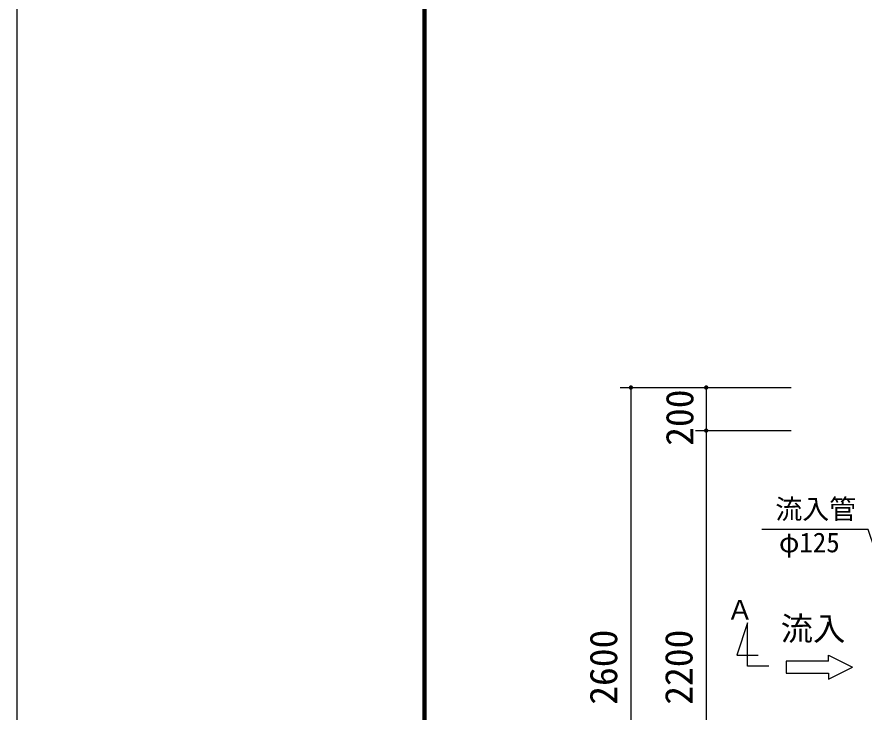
# Model space of a CAD drawing. Units: millimetres, scale not verified. Extents: x -14850 to 14850, y -10500 to 10500.
# Drawn here: x -14850 to -10912, y 1446 to 4678 of the extents above; entities that cross this region are included whole.
import ezdxf
from ezdxf.enums import TextEntityAlignment as Align

# ---------------------------------------------------------------- set-up
doc = ezdxf.new("R2010")
doc.units = ezdxf.units.MM
doc.header["$LTSCALE"] = 50
for name, color, linetype, lineweight in [('0-1_躯体', 3, 'Continuous', 25), ('0-2_製作', 5, 'Continuous', 25), ('0-7_図面枠', 7, 'Continuous', 25), ('0-8_Axis_waku', 7, 'Continuous', 25)]:
    doc.layers.add(name, color=color, linetype=linetype, lineweight=lineweight)
doc.styles.add('ＭＳ ゴシック', font='')
doc.styles.get('ＭＳ ゴシック').set_extended_font_data('MS Gothic')

msp = doc.modelspace()

# ---------------------------------------------------------------- linework, layer by layer
at = {"layer": '0-1_躯体'}
for p, q in [((-11078.12, 1710.97), (-10965.62, 1654.72)), ((-11078.12, 1682.85), (-11078.12, 1710.97)), ((-11078.12, 1682.85), (-11274.99, 1682.85)), ((-11274.99, 1682.85), (-11274.99, 1626.6)), ((-11274.99, 1626.6), (-11078.12, 1626.6))]:
    msp.add_line(p, q, dxfattribs=at)
for points in [[(-10676.44, 1654.72), (-10893.65, 2293.89), (-11387.21, 2293.89)], [(-11354.39, 1659.97), (-11454.39, 1659.97), (-11454.39, 1859.97), (-11504.39, 1709.97), (-11404.39, 1709.97)], [(-11078.12, 1626.6), (-11078.12, 1598.47), (-10965.62, 1654.72)]]:
    msp.add_lwpolyline(points, dxfattribs=at)
at = {"layer": '0-2_製作', "color": 2}
for p, q in [((-12046.35, 2954.72), (-11250.79, 2954.72)), ((-11996.35, 2954.72), (-11996.35, 354.72)), ((-11646.35, 2954.72), (-11646.35, 2754.72)), ((-11696.35, 2754.72), (-11250.79, 2754.72)), ((-11646.35, 2754.72), (-11646.35, 554.72))]:
    msp.add_line(p, q, dxfattribs=at)
at = {"layer": '0-2_製作'}
for points in [[(-12004.79, 2960.08), (-12006.35, 2954.72), (-12005.4, 2958.98)], [(-12004.79, 2960.08), (-11996.35, 2954.72), (-12006.35, 2954.72)], [(-12005.4, 2958.98), (-12006.35, 2954.72), (-12006.33, 2955.35)], [(-11996.35, 2954.72), (-12006.27, 2953.47), (-12006.35, 2954.72)], [(-12005.4, 2958.98), (-12006.33, 2955.35), (-12005.86, 2957.81)], [(-12005.86, 2957.81), (-12006.33, 2955.35), (-12006.17, 2956.6)], [(-11996.35, 2954.72), (-12006.03, 2952.24), (-12006.27, 2953.47)], [(-11996.35, 2954.72), (-12005.65, 2951.04), (-12006.03, 2952.24)], [(-11996.35, 2954.72), (-12005.11, 2949.91), (-12005.65, 2951.04)], [(-11996.35, 2954.72), (-12004.44, 2948.85), (-12005.11, 2949.91)], [(-12004.05, 2961.1), (-11996.35, 2954.72), (-12004.79, 2960.08)], [(-11996.35, 2954.72), (-12003.64, 2947.88), (-12004.44, 2948.85)], [(-12003.19, 2962.01), (-11996.35, 2954.72), (-12004.05, 2961.1)], [(-11996.35, 2954.72), (-12002.72, 2947.02), (-12003.64, 2947.88)], [(-12002.23, 2962.81), (-11996.35, 2954.72), (-12003.19, 2962.01)], [(-11996.35, 2954.72), (-12001.71, 2946.28), (-12002.72, 2947.02)], [(-12001.17, 2963.49), (-11996.35, 2954.72), (-12002.23, 2962.81)], [(-11996.35, 2954.72), (-12000.61, 2945.68), (-12001.71, 2946.28)], [(-12000.03, 2964.02), (-11996.35, 2954.72), (-12001.17, 2963.49)], [(-11996.35, 2954.72), (-11999.44, 2945.21), (-12000.61, 2945.68)], [(-11998.84, 2964.41), (-11996.35, 2954.72), (-12000.03, 2964.02)], [(-11996.35, 2954.72), (-11998.22, 2944.9), (-11999.44, 2945.21)], [(-11997.6, 2964.65), (-11996.35, 2954.72), (-11998.84, 2964.41)], [(-11996.35, 2944.72), (-11998.22, 2944.9), (-11996.35, 2954.72)], [(-11996.35, 2964.72), (-11996.35, 2954.72), (-11997.6, 2964.65)], [(-11995.72, 2964.7), (-11996.35, 2954.72), (-11996.35, 2964.72)], [(-11994.48, 2964.55), (-11996.35, 2954.72), (-11995.72, 2964.7)], [(-11993.26, 2964.23), (-11996.35, 2954.72), (-11994.48, 2964.55)], [(-11993.26, 2964.23), (-11986.35, 2954.72), (-11996.35, 2954.72)], [(-11986.35, 2954.72), (-11996.35, 2944.72), (-11996.35, 2954.72)], [(-11986.35, 2954.72), (-11995.1, 2944.8), (-11996.35, 2944.72)], [(-11986.35, 2954.72), (-11993.86, 2945.04), (-11995.1, 2944.8)], [(-11986.35, 2954.72), (-11992.67, 2945.43), (-11993.86, 2945.04)], [(-11992.09, 2963.77), (-11986.35, 2954.72), (-11993.26, 2964.23)], [(-11986.35, 2954.72), (-11991.53, 2945.96), (-11992.67, 2945.43)], [(-11990.99, 2963.17), (-11986.35, 2954.72), (-11992.09, 2963.77)], [(-11986.35, 2954.72), (-11990.47, 2946.63), (-11991.53, 2945.96)], [(-11989.97, 2962.43), (-11986.35, 2954.72), (-11990.99, 2963.17)], [(-11986.35, 2954.72), (-11989.5, 2947.43), (-11990.47, 2946.63)], [(-11989.06, 2961.57), (-11986.35, 2954.72), (-11989.97, 2962.43)], [(-11986.35, 2954.72), (-11988.64, 2948.35), (-11989.5, 2947.43)], [(-11988.26, 2960.6), (-11986.35, 2954.72), (-11989.06, 2961.57)], [(-11986.35, 2954.72), (-11987.91, 2949.37), (-11988.64, 2948.35)], [(-11987.59, 2959.54), (-11986.35, 2954.72), (-11988.26, 2960.6)], [(-11986.35, 2954.72), (-11987.3, 2950.47), (-11987.91, 2949.37)], [(-11987.05, 2958.41), (-11986.35, 2954.72), (-11987.59, 2959.54)], [(-11986.37, 2954.1), (-11987.3, 2950.47), (-11986.35, 2954.72)], [(-11986.37, 2954.1), (-11986.84, 2951.63), (-11987.3, 2950.47)], [(-11986.66, 2957.21), (-11986.35, 2954.72), (-11987.05, 2958.41)], [(-11986.53, 2952.85), (-11986.84, 2951.63), (-11986.37, 2954.1)], [(-11986.43, 2955.98), (-11986.35, 2954.72), (-11986.66, 2957.21)], [(-11654.79, 2960.08), (-11656.35, 2954.72), (-11655.4, 2958.98)], [(-11654.79, 2960.08), (-11646.35, 2954.72), (-11656.35, 2954.72)], [(-11655.4, 2958.98), (-11656.35, 2954.72), (-11656.33, 2955.35)], [(-11646.35, 2954.72), (-11656.27, 2953.47), (-11656.35, 2954.72)], [(-11655.4, 2958.98), (-11656.33, 2955.35), (-11655.86, 2957.81)], [(-11655.86, 2957.81), (-11656.33, 2955.35), (-11656.17, 2956.6)], [(-11646.35, 2954.72), (-11656.03, 2952.24), (-11656.27, 2953.47)], [(-11646.35, 2954.72), (-11655.65, 2951.04), (-11656.03, 2952.24)], [(-11646.35, 2954.72), (-11655.11, 2949.91), (-11655.65, 2951.04)], [(-11646.35, 2954.72), (-11654.44, 2948.85), (-11655.11, 2949.91)], [(-11654.05, 2961.1), (-11646.35, 2954.72), (-11654.79, 2960.08)], [(-11646.35, 2954.72), (-11653.64, 2947.88), (-11654.44, 2948.85)], [(-11653.19, 2962.01), (-11646.35, 2954.72), (-11654.05, 2961.1)], [(-11646.35, 2954.72), (-11652.72, 2947.02), (-11653.64, 2947.88)], [(-11652.23, 2962.81), (-11646.35, 2954.72), (-11653.19, 2962.01)], [(-11646.35, 2954.72), (-11651.71, 2946.28), (-11652.72, 2947.02)], [(-11651.17, 2963.49), (-11646.35, 2954.72), (-11652.23, 2962.81)], [(-11646.35, 2954.72), (-11650.61, 2945.68), (-11651.71, 2946.28)], [(-11650.03, 2964.02), (-11646.35, 2954.72), (-11651.17, 2963.49)], [(-11646.35, 2954.72), (-11649.44, 2945.21), (-11650.61, 2945.68)], [(-11648.84, 2964.41), (-11646.35, 2954.72), (-11650.03, 2964.02)], [(-11646.35, 2954.72), (-11648.22, 2944.9), (-11649.44, 2945.21)], [(-11647.6, 2964.65), (-11646.35, 2954.72), (-11648.84, 2964.41)], [(-11646.35, 2944.72), (-11648.22, 2944.9), (-11646.35, 2954.72)], [(-11646.35, 2964.72), (-11646.35, 2954.72), (-11647.6, 2964.65)], [(-11645.72, 2964.7), (-11646.35, 2954.72), (-11646.35, 2964.72)], [(-11644.48, 2964.55), (-11646.35, 2954.72), (-11645.72, 2964.7)], [(-11643.26, 2964.23), (-11646.35, 2954.72), (-11644.48, 2964.55)], [(-11643.26, 2964.23), (-11636.35, 2954.72), (-11646.35, 2954.72)], [(-11636.35, 2954.72), (-11646.35, 2944.72), (-11646.35, 2954.72)], [(-11636.35, 2954.72), (-11645.1, 2944.8), (-11646.35, 2944.72)], [(-11636.35, 2954.72), (-11643.86, 2945.04), (-11645.1, 2944.8)], [(-11636.35, 2954.72), (-11642.67, 2945.43), (-11643.86, 2945.04)], [(-11642.09, 2963.77), (-11636.35, 2954.72), (-11643.26, 2964.23)], [(-11636.35, 2954.72), (-11641.53, 2945.96), (-11642.67, 2945.43)], [(-11640.99, 2963.17), (-11636.35, 2954.72), (-11642.09, 2963.77)], [(-11636.35, 2954.72), (-11640.47, 2946.63), (-11641.53, 2945.96)], [(-11639.97, 2962.43), (-11636.35, 2954.72), (-11640.99, 2963.17)], [(-11636.35, 2954.72), (-11639.5, 2947.43), (-11640.47, 2946.63)], [(-11639.06, 2961.57), (-11636.35, 2954.72), (-11639.97, 2962.43)], [(-11636.35, 2954.72), (-11638.64, 2948.35), (-11639.5, 2947.43)], [(-11638.26, 2960.6), (-11636.35, 2954.72), (-11639.06, 2961.57)], [(-11636.35, 2954.72), (-11637.91, 2949.37), (-11638.64, 2948.35)], [(-11637.59, 2959.54), (-11636.35, 2954.72), (-11638.26, 2960.6)], [(-11636.35, 2954.72), (-11637.3, 2950.47), (-11637.91, 2949.37)], [(-11637.05, 2958.41), (-11636.35, 2954.72), (-11637.59, 2959.54)], [(-11636.37, 2954.1), (-11637.3, 2950.47), (-11636.35, 2954.72)], [(-11636.37, 2954.1), (-11636.84, 2951.63), (-11637.3, 2950.47)], [(-11636.66, 2957.21), (-11636.35, 2954.72), (-11637.05, 2958.41)], [(-11636.53, 2952.85), (-11636.84, 2951.63), (-11636.37, 2954.1)], [(-11636.43, 2955.98), (-11636.35, 2954.72), (-11636.66, 2957.21)], [(-11996.35, 2944.72), (-11996.98, 2944.74), (-11998.22, 2944.9)], [(-11646.35, 2944.72), (-11646.98, 2944.74), (-11648.22, 2944.9)], [(-11654.79, 2760.08), (-11656.35, 2754.72), (-11655.4, 2758.98)], [(-11654.79, 2760.08), (-11646.35, 2754.72), (-11656.35, 2754.72)], [(-11655.4, 2758.98), (-11656.35, 2754.72), (-11656.33, 2755.35)], [(-11655.4, 2758.98), (-11656.33, 2755.35), (-11655.86, 2757.81)], [(-11655.86, 2757.81), (-11656.33, 2755.35), (-11656.17, 2756.6)], [(-11654.05, 2761.1), (-11646.35, 2754.72), (-11654.79, 2760.08)], [(-11653.19, 2762.01), (-11646.35, 2754.72), (-11654.05, 2761.1)], [(-11652.23, 2762.81), (-11646.35, 2754.72), (-11653.19, 2762.01)], [(-11651.17, 2763.49), (-11646.35, 2754.72), (-11652.23, 2762.81)], [(-11650.03, 2764.02), (-11646.35, 2754.72), (-11651.17, 2763.49)], [(-11648.84, 2764.41), (-11646.35, 2754.72), (-11650.03, 2764.02)], [(-11647.6, 2764.65), (-11646.35, 2754.72), (-11648.84, 2764.41)], [(-11646.35, 2764.72), (-11646.35, 2754.72), (-11647.6, 2764.65)], [(-11645.72, 2764.7), (-11646.35, 2754.72), (-11646.35, 2764.72)], [(-11644.48, 2764.55), (-11646.35, 2754.72), (-11645.72, 2764.7)], [(-11643.26, 2764.23), (-11646.35, 2754.72), (-11644.48, 2764.55)], [(-11643.26, 2764.23), (-11636.35, 2754.72), (-11646.35, 2754.72)], [(-11642.09, 2763.77), (-11636.35, 2754.72), (-11643.26, 2764.23)], [(-11640.99, 2763.17), (-11636.35, 2754.72), (-11642.09, 2763.77)], [(-11639.97, 2762.43), (-11636.35, 2754.72), (-11640.99, 2763.17)], [(-11639.06, 2761.57), (-11636.35, 2754.72), (-11639.97, 2762.43)], [(-11638.26, 2760.6), (-11636.35, 2754.72), (-11639.06, 2761.57)], [(-11637.59, 2759.54), (-11636.35, 2754.72), (-11638.26, 2760.6)], [(-11637.05, 2758.41), (-11636.35, 2754.72), (-11637.59, 2759.54)], [(-11636.66, 2757.21), (-11636.35, 2754.72), (-11637.05, 2758.41)], [(-11636.43, 2755.98), (-11636.35, 2754.72), (-11636.66, 2757.21)], [(-11646.35, 2754.72), (-11656.27, 2753.47), (-11656.35, 2754.72)], [(-11646.35, 2754.72), (-11656.03, 2752.24), (-11656.27, 2753.47)], [(-11646.35, 2754.72), (-11655.65, 2751.04), (-11656.03, 2752.24)], [(-11646.35, 2754.72), (-11655.11, 2749.91), (-11655.65, 2751.04)], [(-11646.35, 2754.72), (-11654.44, 2748.85), (-11655.11, 2749.91)], [(-11646.35, 2754.72), (-11653.64, 2747.88), (-11654.44, 2748.85)], [(-11646.35, 2754.72), (-11652.72, 2747.02), (-11653.64, 2747.88)], [(-11646.35, 2754.72), (-11651.71, 2746.28), (-11652.72, 2747.02)], [(-11646.35, 2754.72), (-11650.61, 2745.68), (-11651.71, 2746.28)], [(-11646.35, 2754.72), (-11649.44, 2745.21), (-11650.61, 2745.68)], [(-11646.35, 2754.72), (-11648.22, 2744.9), (-11649.44, 2745.21)], [(-11646.35, 2744.72), (-11648.22, 2744.9), (-11646.35, 2754.72)], [(-11646.35, 2744.72), (-11646.98, 2744.74), (-11648.22, 2744.9)], [(-11636.35, 2754.72), (-11646.35, 2744.72), (-11646.35, 2754.72)], [(-11636.35, 2754.72), (-11645.1, 2744.8), (-11646.35, 2744.72)], [(-11636.35, 2754.72), (-11643.86, 2745.04), (-11645.1, 2744.8)], [(-11636.35, 2754.72), (-11642.67, 2745.43), (-11643.86, 2745.04)], [(-11636.35, 2754.72), (-11641.53, 2745.96), (-11642.67, 2745.43)], [(-11636.35, 2754.72), (-11640.47, 2746.63), (-11641.53, 2745.96)], [(-11636.35, 2754.72), (-11639.5, 2747.43), (-11640.47, 2746.63)], [(-11636.35, 2754.72), (-11638.64, 2748.35), (-11639.5, 2747.43)], [(-11636.35, 2754.72), (-11637.91, 2749.37), (-11638.64, 2748.35)], [(-11636.35, 2754.72), (-11637.3, 2750.47), (-11637.91, 2749.37)], [(-11636.37, 2754.1), (-11637.3, 2750.47), (-11636.35, 2754.72)], [(-11636.37, 2754.1), (-11636.84, 2751.63), (-11637.3, 2750.47)], [(-11636.53, 2752.85), (-11636.84, 2751.63), (-11636.37, 2754.1)]]:
    msp.add_solid(points, dxfattribs=at)
at = {"layer": '0-7_図面枠'}
msp.add_lwpolyline([(-14850, -10500), (14850, -10500), (14850, 10500), (-14850, 10500)], close=True, dxfattribs=at)
at = {"layer": '0-8_Axis_waku'}
for p, q in [((-12964, 9629), (-12964, -9679.01)), ((-12963, 9628), (-12963, -9678.01)), ((-12962, 9627), (-12962, -9677.01)), ((-12961, 9626), (-12961, -9676.01)), ((-12960, 9625), (-12960, -9675.01)), ((-12959, 9624), (-12959, -9674.01)), ((-12958, 9623), (-12958, -9673.01)), ((-12957, 9622), (-12957, -9672.01)), ((-12956, 9621), (-12956, -9671.01)), ((-12955, 9620), (-12955, -9670.01)), ((-12954, 9619), (-12954, -9669.01)), ((-12953, 9618), (-12953, -9668.01)), ((-12952, 9617), (-12952, -9667.01)), ((-12951, 9616), (-12951, -9666.01)), ((-12950, 9615), (-12950, -9665))]:
    msp.add_line(p, q, dxfattribs=at)

# ---------------------------------------------------------------- texts
at = {"layer": '0-1_躯体', "color": 4, "style": 'ＭＳ ゴシック'}
for s, height, p in [('\u3000流入管\u3000', 91.79, (-11450.02, 2316.16)), ('φ125', 91.79, (-11307.89, 2161.12)), ('Ａ', 91.79, (-11551.78, 1847.44)), ('流入', 110, (-11299.91, 1745.77))]:
    msp.add_text(s, height=height, dxfattribs=at).set_placement(p, align=Align.BOTTOM_LEFT)
at = {"layer": '0-2_製作', "color": 4, "style": 'ＭＳ ゴシック'}
for s, p in [('200', (-11667.31, 2683.62)), ('2600', (-12021.35, 1479.72)), ('2200', (-11671.35, 1479.72))]:
    msp.add_text(s, height=128.4, rotation=90, dxfattribs=at).set_placement(p, align=Align.BOTTOM_LEFT)

doc.saveas('drawing.dxf')
